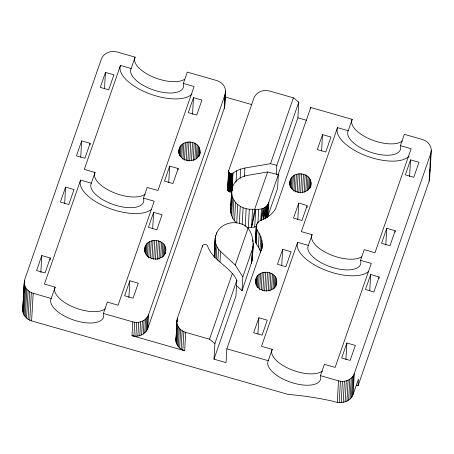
<?xml version="1.0" encoding="UTF-8"?>
<svg xmlns="http://www.w3.org/2000/svg" width="454" height="454" viewBox="0 0 454 454"><rect width="100%" height="100%" fill="white"/><g stroke="black" fill="none" stroke-linecap="round" stroke-linejoin="round"><path stroke-width="0.68" d="M165.778 250.665C166.902 237.885 144.792 236.727 144.622 249.575C144.627 261.402 164.581 262.446 165.778 250.665L165.699 252.078M199.993 152.243C201.111 139.463 179.001 138.311 178.831 151.154C178.836 162.98 198.79 164.03 199.993 152.243L199.868 154.366M276.719 282.462C277.842 269.682 255.733 268.53 255.557 281.372C255.568 293.199 275.516 294.249 276.719 282.462L276.594 284.584M289.686 184.369C288.772 168.462 315.428 171.697 310.542 187.031M214.543 254.359L214.146 256.623C215.321 246.499 212.302 232.561 222.608 226.047C227.953 222.505 234.888 221.751 240.943 223.771C250.086 226.188 253.184 236.591 253.196 245.024L252.242 260.517L242.033 290.702L236.403 285.475M356.049 385.213L358.041 385.781L429.155 181.208L429.586 179.495L431.3 150.178C431.215 145.093 427.163 140.802 422.402 139.497L404.344 134.322L400.4 145.66L400.587 146.375A27.773 12.264 19.2 0 1 373.466 153.112A27.773 12.264 19.2 0 1 347.985 131.297L352.191 119.374L310.74 107.49L275.464 208.965L273.274 212.035L270.601 214.787L267.497 217.16L259.172 221.229L257.39 223.016L256.379 225.235L256.533 228.816L260.778 236.494L261.816 240.053L262.27 243.696L262.123 247.356L226.847 348.831L226.052 362.61L213.993 359.154L214.901 343.491L236.846 280.351C230.286 266.424 212.83 260.908 207.637 246.159C207.41 245.461 206.854 244.916 206.19 244.627C204.839 244.019 202.989 244.593 202.473 246.045L177.383 318.22L176.827 321.693L175.953 341.822C176.822 346.181 180.476 349.557 184.664 350.743L185.726 332.373C181.538 331.187 177.877 327.811 177.015 323.452M252.242 260.517L253.213 243.372M252.577 253.48L252.39 257.651L252.231 256.51M252.634 252.089L252.884 246.522M276.293 174.824L276.844 165.29L270.516 163.678L244.905 168.031L240.66 169.126L236.676 170.817L232.675 173.28L231.614 191.65C229.792 192.717 226.943 190.998 227.692 188.819M278.018 174.972L297.886 117.813L298.789 102.15L293.397 97.848L269.614 91.033C263.553 89.2 256.022 92.071 253.837 98.274L228.754 170.449C228.004 172.628 230.853 174.347 232.675 173.28M358.041 385.781L358.427 379.118L353.11 394.407C350.267 402.42 340.091 404.145 332.981 401.211A186.713 82.458 19.2 0 0 298.794 395.451L287.808 394.333L31.598 320.876C26.837 319.571 22.785 315.28 22.7 310.196L24.289 282.638L24.845 279.165L101.299 59.219C103.489 53.016 111.014 50.144 117.081 51.977L135.133 57.153L130.934 69.076A27.773 12.264 19.2 0 0 156.409 90.896A27.773 12.264 19.2 0 0 183.535 84.155L183.348 83.445L187.292 72.107L216.683 80.528C221.444 81.834 225.496 86.124 225.581 91.209L224.662 106.747L224.225 108.461L147.777 328.407C145.586 334.615 138.056 337.481 131.995 335.648L132.789 321.869L103.398 313.447L107.343 302.103L118.091 305.184L154.235 201.207L143.487 198.126L147.204 187.428L157.947 190.504L194.091 86.527L183.348 83.445M24.414 280.878L22.7 310.196M22.887 311.955L24.289 282.638M24.607 283.387L24.726 281.276M23.375 313.669L24.964 286.111L24.476 284.397M24.164 315.297L25.747 287.74L24.964 286.111M25.22 316.801L26.809 289.243L25.747 287.74M26.531 318.141L28.12 290.583L26.809 289.243M28.057 319.287L29.646 291.729L28.12 290.583M29.76 320.201L31.349 292.648L29.646 291.729M31.598 320.876L33.187 293.318L31.349 292.648M40.826 272.514L41.808 255.557L50.246 257.98L50.127 260.057M64.667 203.347L65.603 187.093L74.047 189.511L68.838 204.487L60.399 202.07L65.603 187.093M80.733 157.129L81.669 140.876L90.108 143.299L90.028 144.684M104.528 88.666L105.464 72.413L113.909 74.831L108.705 89.807L100.26 87.389L105.464 72.413M128.874 297.421L129.833 280.788L138.271 283.211L133.067 298.187L124.629 295.77L129.833 280.788M133.93 336.056L134.725 322.278L132.789 321.869M135.905 336.193L136.699 322.414C141.716 322.442 146.858 319.485 148.572 314.628L225.019 94.682L225.581 91.209M137.874 336.051L138.669 322.272M144.61 250.807L144.775 247.98M139.798 335.637L140.587 321.858M144.905 252.089L145.235 246.437M145.484 253.468L145.978 244.984M141.614 334.961L142.408 321.182M146.336 254.978L146.988 243.673M147.419 256.663L148.231 242.532M143.288 334.036L144.083 320.257M148.742 257.855L149.678 241.602M144.769 332.884L145.564 319.111M146.035 331.545L146.829 317.766M150.308 257.861L151.284 240.904M152.714 228.26L153.634 212.324L162.072 214.742L156.868 229.724L148.424 227.301L153.634 212.324M147.045 330.035L147.839 316.262M147.777 328.407L148.572 314.628M151.948 258.825L153.009 240.455M153.69 259.353L154.791 240.279M155.489 259.45L156.585 240.37M157.243 259.807L158.344 240.733M158.991 259.018L160.012 241.352M160.642 257.758L161.539 242.215M162.072 257.418L162.884 243.287M163.321 256.561L164.013 244.553M164.359 255.148L164.887 245.96M168.735 182.741L169.694 166.113L178.138 168.53L178.053 169.944M165.114 253.837L165.483 247.481M165.392 253.65L165.472 252.237M165.619 251.891L165.784 249.059M178.706 153.276L178.984 149.559M179.114 153.668L179.444 148.015M179.659 155.75L180.187 146.568M180.544 156.562L181.197 145.257M181.668 157.538L182.44 144.117M182.951 159.433L183.893 143.18M184.477 160.148L185.499 142.482M175.953 341.822L176.952 319.934M186.157 160.41L187.218 142.04M176.737 329.525L176.816 328.111M177.185 321.755L177.383 318.22M176.441 343.542L177.503 325.166M177.23 345.171L178.286 326.795M187.899 160.937L189 141.858M178.291 346.669L179.347 328.299M189.698 161.028L190.799 141.949M192.536 114.272L193.495 97.644L201.934 100.067L196.73 115.044L188.291 112.62L193.495 97.644M179.597 348.008L180.658 329.638M191.497 160.682L192.553 142.312M181.123 349.154L182.179 330.784M193.2 160.597L194.221 142.931M182.826 350.074L183.887 331.704M194.811 160.046L195.748 143.793M196.281 159.002L197.098 144.871M197.569 157.436L198.222 146.131M198.568 156.726L199.096 147.544M199 156.732L199.079 155.319M199.329 155.421L199.692 149.06M199.749 154.882L199.993 150.643M202.563 247.084L202.649 245.671M214.311 257.378L215.207 238.254M214.85 250.262L214.969 248.145M215.298 242.487L215.417 240.37M215.582 237.544L215.701 235.422M215.054 257.384L215.832 243.957L215.247 241.125M216.649 234.128L216.728 232.715M224.225 108.461L225.156 93.586M224.662 106.747L225.456 92.968M216.24 258.678L216.933 246.67L215.832 243.957M217.88 260.483L218.533 249.178L216.933 246.67M219.963 262.02L220.576 251.425L218.533 249.178M227.573 189.63L228.651 170.846M227.636 190.033L228.754 170.449M227.772 190.43L228.827 172.055M227.976 190.793L229.037 172.424M228.254 191.128L229.31 172.758M228.589 191.412L229.645 173.042M228.969 191.645L230.03 173.275M229.389 191.815L230.45 173.445M229.838 191.923L230.893 173.553M230.297 191.957L231.353 173.587M230.751 191.923L231.812 173.553M231.2 191.821L232.255 173.451M231.654 191.65C231.568 196.622 233.992 201.383 237.748 204.572L236.687 222.942C226.484 214.555 231.892 199.891 231.994 188.796C233.549 181.731 240.007 176.623 246.97 175.482L267.633 171.97L278.359 174.699L277.564 188.478L267.321 217.455M231.018 205.753L231.302 200.81M231.466 197.984L231.75 193.035M231.875 190.918L231.994 188.796M232.034 190.714L233.05 173.053M230.797 212.886L231.858 194.516M231.534 215.69L232.596 197.32M232.788 218.351L233.85 199.981M236.023 182.122L236.676 170.817M234.525 220.792L235.581 202.422M240.132 178.314L240.66 169.126M239.303 223.334L240.279 206.377L237.748 204.572M236.846 280.351L235.944 296.014L213.993 359.154M244.417 176.51L244.905 168.031M242.135 224.741L243.117 207.779L240.279 206.377M245.149 226.41L246.164 208.744L243.117 207.779M242.033 290.702L242.828 276.923L252.759 248.117L251.55 263.314L252.345 249.535M256.504 226.597L251.51 227.624L248.287 227.613L249.348 209.243L246.164 208.744M254.683 227.159L255.721 209.192L251.51 227.624L252.572 209.254C258.899 209.697 266.742 209.623 268.842 202.087L278.359 174.699M252.736 241.931L252.855 239.899M260.675 252.645C260.233 247.929 255.426 244.927 255.409 240.206L256.204 226.427M255.46 241.414L256.379 225.235M255.738 242.595L256.533 228.816M256.658 226.149L256.777 224.083M256.238 243.724L257.032 229.945M257.878 223.43L258.684 209.459M255.437 283.495L255.716 279.777M255.846 283.886L256.169 278.234M258.377 246.88L259.172 233.101M256.385 285.969L256.913 276.787M260.761 220.746L261.43 209.118M257.231 287.484L257.923 275.47M259.983 250.273L260.778 236.494M258.394 287.757L259.172 274.335M261.181 251.073L261.816 240.053M263.218 219.685L263.882 208.17L261.362 220.678M259.682 289.652L260.619 273.399M262.043 248.735L262.27 243.696M257.923 334.025L258.859 317.777L267.298 320.195L262.094 335.171L253.655 332.754L258.859 317.777M265.267 218.896L265.976 206.655L263.638 219.651M261.249 289.658L262.225 272.701M266.878 217.818L267.644 204.606L265.465 218.896M262.889 290.628L263.944 272.258M268.047 215.866L268.842 202.087L266.924 217.829L268.303 203.403M264.631 291.156L265.732 272.077M266.424 291.247L267.525 272.167M268.223 290.901L269.284 272.531M269.931 290.815L270.947 273.149M271.583 289.556L272.479 274.012M273.013 289.221L273.824 275.09M274.261 288.364L274.954 276.35M275.294 286.945L275.828 277.763M275.726 286.951L275.811 285.538M276.055 285.64L276.424 279.278M276.52 284.391L276.724 280.861M281.718 265.562L282.66 249.308L291.099 251.732L285.895 266.708L277.451 264.285L282.66 249.308M289.72 184.892L289.924 181.362M290.015 186.174L290.384 179.818M290.594 187.553L291.127 178.365M291.485 188.359L292.138 177.054M292.609 189.341L293.38 175.914M293.891 191.236L294.828 174.983M295.418 191.946L296.434 174.285M297.098 192.207L298.159 173.837M298.84 192.734L299.941 173.661M297.784 219.344L298.721 203.097L307.165 205.514L301.955 220.491L293.517 218.073L298.721 203.097M300.633 192.831L301.734 173.751M302.432 192.485L303.493 174.115M304.14 192.4L305.162 174.733M305.792 191.14L306.688 175.596M310.661 108.869L310.74 107.49M307.222 190.799L308.033 176.668M307.046 207.591L307.125 206.207M308.47 189.942L309.163 177.934M309.509 188.529L310.037 179.341M310.224 187.928L310.632 180.862M310.689 186.679L310.933 182.44M321.585 150.881L322.522 134.628L330.96 137.051L325.756 152.028L317.318 149.604L322.522 134.628M337.277 402.216L338.508 380.838L320.456 375.662L324.394 364.324L335.143 367.405L371.287 263.422L360.538 260.341L364.256 249.643L375.004 252.725L411.148 148.742L400.4 145.66M339.217 402.528L340.443 381.246L338.508 380.838M341.198 402.567L342.418 381.383C347.435 381.411 352.582 378.454 354.29 373.597L430.744 153.651L431.3 150.178M343.173 402.335L344.393 381.241M345.931 359.636L346.884 343.008L355.329 345.426L350.125 360.402L341.68 357.985L346.884 343.008M345.097 401.835L346.311 380.827M346.918 401.115L348.127 380.146M348.593 400.167L349.801 379.226M350.079 398.998L351.288 378.074M351.345 397.642L352.548 376.735M352.355 396.126L353.558 375.225M353.11 394.407L354.29 373.597M369.766 290.475L370.685 274.539L379.124 276.963L379.045 278.376M385.792 244.956L386.751 228.328L395.19 230.746L395.111 232.159M409.587 176.493L410.547 159.865L418.991 162.282L413.781 177.259L405.343 174.841L410.547 159.865M429.155 181.208L430.744 153.651M429.728 172.441L429.893 169.614M430.176 164.671L430.341 161.845M430.625 156.897L430.829 153.367M175.766 340.069L175.891 338.309M429.586 179.495L429.711 177.735M265.386 218.856L266.867 205.696M230.598 210.02L230.87 207.739M263.451 219.679L264.977 207.484M261.09 220.638L262.696 208.721M255.409 240.206L255.585 239.008M251.51 227.624L254.768 208.988L267.633 171.97M176.038 337.736L176.328 336.59M41.808 255.557L36.598 270.533L45.042 272.956L50.246 257.98M81.669 140.876L76.465 155.858L84.904 158.276L90.108 143.299M131.195 68.497L120.446 65.416L84.302 169.399L95.051 172.475L91.333 183.172L80.585 180.096L44.441 284.073L55.189 287.155L50.984 299.078A27.773 12.264 19.2 0 0 76.459 320.899A27.773 12.264 19.2 0 0 103.586 314.157L103.398 313.447M169.694 166.113L164.49 181.089L172.929 183.507L178.138 168.53M214.901 343.491L209.51 339.189L232.391 273.359M242.828 276.923L235.274 265.068L248.139 228.056M270.516 163.678L293.397 97.848M276.844 165.29L298.789 102.15M348.246 130.712L337.498 127.631L301.36 231.614L312.102 234.695L308.385 245.393L297.637 242.311L261.493 346.294L272.241 349.37L268.036 361.293A27.773 12.264 19.2 0 0 293.517 383.114A27.773 12.264 19.2 0 0 320.643 376.372L320.456 375.662M370.685 274.539L365.481 289.516L373.92 291.939L379.124 276.963M386.751 228.328L381.542 243.304L389.986 245.722L395.19 230.746M310.621 185.618C307.642 196.037 289.805 193.96 289.771 182.956M135.133 57.153L134.872 57.737A27.773 12.264 19.2 0 0 152.68 76.805A27.773 12.264 19.2 0 0 184.551 79.331M95.051 172.475L94.79 173.059A27.773 12.264 19.2 0 0 113.426 192.479A27.773 12.264 19.2 0 0 145.223 194.108M91.333 183.172L91.067 183.757A27.773 12.264 19.2 0 0 116.547 205.577A27.773 12.264 19.2 0 0 143.674 198.835L143.487 198.126M55.189 287.155L54.923 287.74A27.773 12.264 19.2 0 0 73.559 307.159A27.773 12.264 19.2 0 0 105.362 308.788M352.191 119.374L351.929 119.952A27.773 12.264 19.2 0 0 370.566 139.372A27.773 12.264 19.2 0 0 402.363 141.001M312.102 234.695L311.841 235.274A27.773 12.264 19.2 0 0 329.649 254.342A27.773 12.264 19.2 0 0 361.52 256.868M308.385 245.393L308.124 245.972A27.773 12.264 19.2 0 0 333.599 267.792A27.773 12.264 19.2 0 0 360.726 261.05L360.538 260.341M272.241 349.37L271.98 349.955A27.773 12.264 19.2 0 0 290.617 369.374A27.773 12.264 19.2 0 0 322.414 371.003M249.348 209.243L252.572 209.254M134.725 322.278L136.699 322.414M340.443 381.246L342.418 381.383M247.016 227.414L248.287 227.613M224.668 96.827L251.675 104.568M297.886 117.813L306.592 120.31M185.726 332.373L209.51 339.189M33.187 293.318L51.245 298.494M226.847 348.831L268.297 360.714M131.995 335.648L184.664 350.743M220.576 251.425L235.274 265.068M224.599 103.228L224.787 104.987M151.193 209.544A38.879 17.173 19.2 0 1 106.684 207.274A38.879 17.173 19.2 0 1 80.574 180.09M191.985 94.035A38.885 17.173 19.2 0 1 147.726 93.076A38.885 17.173 19.2 0 1 120.446 65.416M368.245 271.759A38.879 17.173 19.2 0 1 323.736 269.489A38.879 17.173 19.2 0 1 297.631 242.305M409.043 156.25A38.885 17.173 19.2 0 1 364.783 155.291A38.885 17.173 19.2 0 1 337.498 127.631"/></g></svg>
